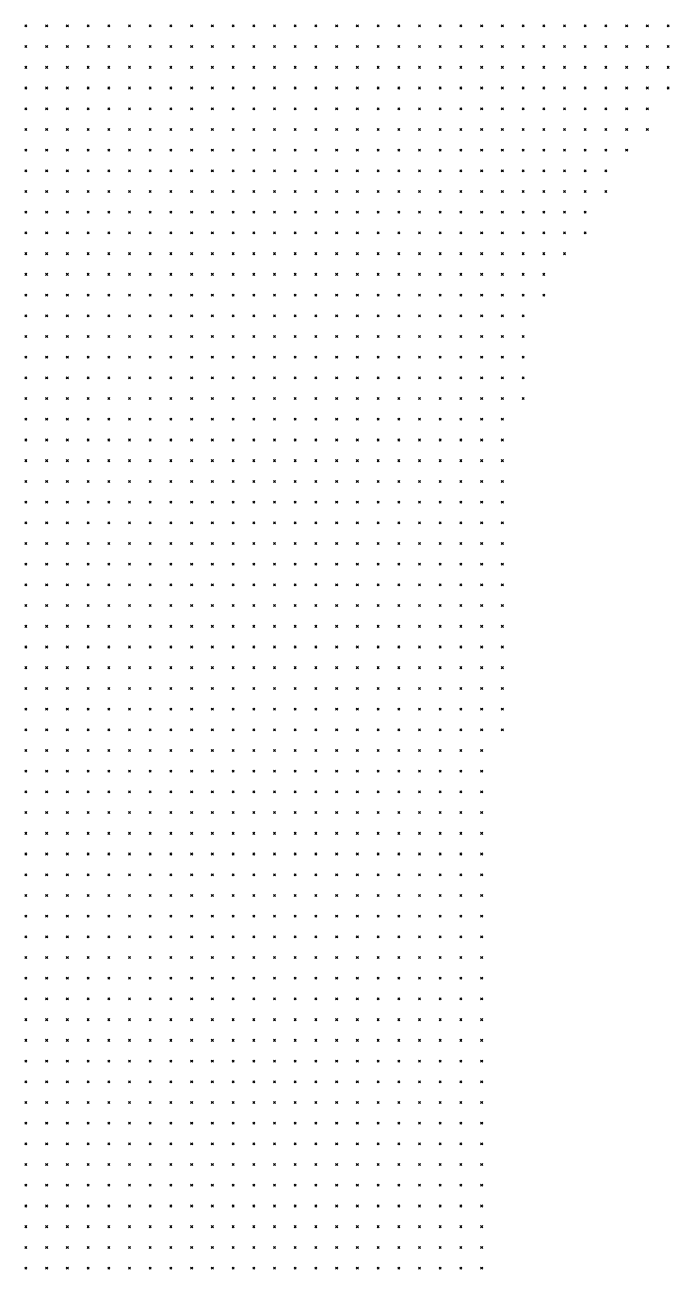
# Model space of a CAD drawing. Header units: metres. Extents: x 441556 to 446409, y 432338 to 461058.
# Drawn here: x 445061.5 to 445154.8, y 435813.7 to 435993.9 of the extents above; entities that cross this region are included whole.
import ezdxf

# ---------------------------------------------------------------- set-up
doc = ezdxf.new("R2010")
doc.units = ezdxf.units.M
doc.header["$MEASUREMENT"] = 0
doc.header["$PDMODE"] = 35
doc.header["$PDSIZE"] = 0.15
doc.layers.add('DTM-NOK-RevN_LIDAR_co_lidar', color=91, linetype='Continuous', lineweight=0)

msp = doc.modelspace()

# ---------------------------------------------------------------- linework, layer by layer
at = {"layer": 'DTM-NOK-RevN_LIDAR_co_lidar'}
for p in [(445061.67, 435993.768, 367.249), (445064.67, 435993.768, 367.862), (445067.669, 435993.768, 368.323), (445070.668, 435993.768, 368.922), (445073.668, 435993.768, 369.462), (445076.667, 435993.768, 369.912), (445079.667, 435993.768, 370.747), (445082.666, 435993.768, 371.511), (445085.665, 435993.768, 371.9), (445088.665, 435993.768, 372.185), (445091.664, 435993.768, 372.96), (445094.663, 435993.768, 374.28), (445097.663, 435993.768, 375.042), (445100.662, 435993.768, 375.502), (445103.662, 435993.768, 376.136), (445106.661, 435993.768, 377.295), (445109.66, 435993.768, 378.459), (445112.66, 435993.768, 379.33), (445115.659, 435993.768, 380.516), (445118.658, 435993.768, 381.031), (445121.658, 435993.768, 381.199), (445124.657, 435993.768, 380.377), (445127.657, 435993.768, 379.641), (445130.656, 435993.768, 378.918), (445133.655, 435993.768, 378.262), (445136.655, 435993.768, 377.45), (445139.654, 435993.768, 376.468), (445142.653, 435993.768, 375.954), (445145.653, 435993.768, 375.201), (445148.652, 435993.768, 376.222), (445151.652, 435993.768, 377.273), (445154.651, 435993.768, 377.548), (445061.67, 435990.769, 368.125), (445064.67, 435990.769, 368.807), (445067.669, 435990.769, 369.287), (445070.668, 435990.769, 369.877), (445073.668, 435990.769, 370.402), (445076.667, 435990.769, 371.064), (445079.667, 435990.769, 371.884), (445082.666, 435990.769, 372.544), (445085.665, 435990.769, 373.227), (445088.665, 435990.769, 373.691), (445091.664, 435990.769, 374.143), (445094.663, 435990.769, 375.523), (445097.663, 435990.769, 376.248), (445100.662, 435990.769, 376.585), (445103.662, 435990.769, 377.217), (445106.661, 435990.769, 378.666), (445109.66, 435990.769, 379.846), (445112.66, 435990.769, 380.798), (445115.659, 435990.769, 382.015), (445118.658, 435990.769, 382.977), (445121.658, 435990.769, 383.452), (445124.657, 435990.769, 383.229), (445127.657, 435990.769, 382.254), (445130.656, 435990.769, 380.934), (445133.655, 435990.769, 380.709), (445136.655, 435990.769, 380.388), (445139.654, 435990.769, 379.418), (445142.653, 435990.769, 378.805), (445145.653, 435990.769, 378.378), (445148.652, 435990.769, 378.584), (445151.652, 435990.769, 379.283), (445154.651, 435990.769, 379.33), (445061.67, 435987.77, 368.795), (445064.67, 435987.77, 369.702), (445067.669, 435987.77, 370.228), (445070.668, 435987.77, 370.751), (445073.668, 435987.77, 371.406), (445076.667, 435987.77, 372.216), (445079.667, 435987.77, 372.899), (445082.666, 435987.77, 373.538), (445085.665, 435987.77, 374.239), (445088.665, 435987.77, 374.881), (445091.664, 435987.77, 375.597), (445094.663, 435987.77, 376.545), (445097.663, 435987.77, 377.07), (445100.662, 435987.77, 377.651), (445103.662, 435987.77, 378.472), (445106.661, 435987.77, 379.486), (445109.66, 435987.77, 380.653), (445112.66, 435987.77, 381.932), (445115.659, 435987.77, 382.967), (445118.658, 435987.77, 384.067), (445121.658, 435987.77, 385.1), (445124.657, 435987.77, 385.76), (445127.657, 435987.77, 385.459), (445130.656, 435987.77, 384.687), (445133.655, 435987.77, 383.508), (445136.655, 435987.77, 382.624), (445139.654, 435987.77, 382.438), (445142.653, 435987.77, 382.878), (445145.653, 435987.77, 383.737), (445148.652, 435987.77, 383.816), (445151.652, 435987.77, 383.113), (445154.651, 435987.77, 382.74), (445061.67, 435984.77, 369.363), (445064.67, 435984.77, 370.288), (445067.669, 435984.77, 371.117), (445070.668, 435984.77, 371.686), (445073.668, 435984.77, 372.324), (445076.667, 435984.77, 373.139), (445079.667, 435984.77, 373.783), (445082.666, 435984.77, 374.409), (445085.665, 435984.77, 375.245), (445088.665, 435984.77, 375.953), (445091.664, 435984.77, 376.721), (445094.663, 435984.77, 377.341), (445097.663, 435984.77, 377.992), (445100.662, 435984.77, 378.656), (445103.662, 435984.77, 379.346), (445106.661, 435984.77, 380.175), (445109.66, 435984.77, 381.098), (445112.66, 435984.77, 382.469), (445115.659, 435984.77, 383.536), (445118.658, 435984.77, 384.624), (445121.658, 435984.77, 385.959), (445124.657, 435984.77, 386.958), (445127.657, 435984.77, 387.553), (445130.656, 435984.77, 387.308), (445133.655, 435984.77, 385.412), (445136.655, 435984.77, 384.52), (445139.654, 435984.77, 384.912), (445142.653, 435984.77, 385.97), (445145.653, 435984.77, 387.143), (445148.652, 435984.77, 387.5), (445151.652, 435984.77, 386.913), (445154.651, 435984.77, 386.178), (445061.67, 435981.771, 369.932), (445064.67, 435981.771, 370.862), (445067.669, 435981.771, 371.894), (445070.668, 435981.771, 372.532), (445073.668, 435981.771, 373.166), (445076.667, 435981.771, 373.946), (445079.667, 435981.771, 374.622), (445082.666, 435981.771, 375.217), (445085.665, 435981.771, 376.134), (445088.665, 435981.771, 376.889), (445091.664, 435981.771, 377.548), (445094.663, 435981.771, 378.179), (445097.663, 435981.771, 378.946), (445100.662, 435981.771, 379.725), (445103.662, 435981.771, 380.114), (445106.661, 435981.771, 380.952), (445109.66, 435981.771, 381.861), (445112.66, 435981.771, 382.94), (445115.659, 435981.771, 384.245), (445118.658, 435981.771, 385.412), (445121.658, 435981.771, 386.561), (445124.657, 435981.771, 387.695), (445127.657, 435981.771, 388.511), (445130.656, 435981.771, 388.543), (445133.655, 435981.771, 387.311), (445136.655, 435981.771, 386.82), (445139.654, 435981.771, 387.034), (445142.653, 435981.771, 387.723), (445145.653, 435981.771, 388.541), (445148.652, 435981.771, 388.711), (445151.652, 435981.771, 388.327), (445061.67, 435978.771, 370.839), (445064.67, 435978.771, 371.752), (445067.669, 435978.771, 372.66), (445070.668, 435978.771, 373.34), (445073.668, 435978.771, 374.103), (445076.667, 435978.771, 374.807), (445079.667, 435978.771, 375.477), (445082.666, 435978.771, 376.193), (445085.665, 435978.771, 377.087), (445088.665, 435978.771, 377.757), (445091.664, 435978.771, 378.485), (445094.663, 435978.771, 379.127), (445097.663, 435978.771, 379.813), (445100.662, 435978.771, 380.681), (445103.662, 435978.771, 381.094), (445106.661, 435978.771, 381.684), (445109.66, 435978.771, 382.603), (445112.66, 435978.771, 383.683), (445115.659, 435978.771, 385.379), (445118.658, 435978.771, 386.376), (445121.658, 435978.771, 387.087), (445124.657, 435978.771, 388.353), (445127.657, 435978.771, 389.211), (445130.656, 435978.771, 389.834), (445133.655, 435978.771, 389.611), (445136.655, 435978.771, 389.066), (445139.654, 435978.771, 389.139), (445142.653, 435978.771, 389.57), (445145.653, 435978.771, 390.692), (445148.652, 435978.771, 390.801), (445151.652, 435978.771, 389.711), (445061.67, 435975.772, 371.81), (445064.67, 435975.772, 372.592), (445067.669, 435975.772, 373.46), (445070.668, 435975.772, 374.195), (445073.668, 435975.772, 374.977), (445076.667, 435975.772, 375.75), (445079.667, 435975.772, 376.489), (445082.666, 435975.772, 377.26), (445085.665, 435975.772, 378.141), (445088.665, 435975.772, 378.765), (445091.664, 435975.772, 379.394), (445094.663, 435975.772, 379.976), (445097.663, 435975.772, 380.752), (445100.662, 435975.772, 381.543), (445103.662, 435975.772, 382.194), (445106.661, 435975.772, 382.775), (445109.66, 435975.772, 383.579), (445112.66, 435975.772, 384.691), (445115.659, 435975.772, 385.916), (445118.658, 435975.772, 386.887), (445121.658, 435975.772, 387.623), (445124.657, 435975.772, 388.875), (445127.657, 435975.772, 389.799), (445130.656, 435975.772, 390.795), (445133.655, 435975.772, 391.382), (445136.655, 435975.772, 391.361), (445139.654, 435975.772, 391.467), (445142.653, 435975.772, 391.897), (445145.653, 435975.772, 392.717), (445148.652, 435975.772, 392.76), (445061.67, 435972.773, 371.954), (445064.67, 435972.773, 373.164), (445067.669, 435972.773, 374.253), (445070.668, 435972.773, 375.092), (445073.668, 435972.773, 375.806), (445076.667, 435972.773, 376.677), (445079.667, 435972.773, 377.422), (445082.666, 435972.773, 378.222), (445085.665, 435972.773, 379.176), (445088.665, 435972.773, 379.819), (445091.664, 435972.773, 380.291), (445094.663, 435972.773, 381.017), (445097.663, 435972.773, 381.821), (445100.662, 435972.773, 382.357), (445103.662, 435972.773, 383.214), (445106.661, 435972.773, 383.998), (445109.66, 435972.773, 384.542), (445112.66, 435972.773, 385.587), (445115.659, 435972.773, 386.253), (445118.658, 435972.773, 387.21), (445121.658, 435972.773, 388.17), (445124.657, 435972.773, 389.424), (445127.657, 435972.773, 390.175), (445130.656, 435972.773, 391.353), (445133.655, 435972.773, 392.235), (445136.655, 435972.773, 392.825), (445139.654, 435972.773, 393.254), (445142.653, 435972.773, 393.635), (445145.653, 435972.773, 393.865), (445061.67, 435969.773, 372.055), (445064.67, 435969.773, 373.55), (445067.669, 435969.773, 374.946), (445070.668, 435969.773, 376.049), (445073.668, 435969.773, 376.828), (445076.667, 435969.773, 377.725), (445079.667, 435969.773, 378.311), (445082.666, 435969.773, 379.186), (445085.665, 435969.773, 380.093), (445088.665, 435969.773, 380.738), (445091.664, 435969.773, 381.302), (445094.663, 435969.773, 382.427), (445097.663, 435969.773, 383.247), (445100.662, 435969.773, 384.006), (445103.662, 435969.773, 384.749), (445106.661, 435969.773, 384.926), (445109.66, 435969.773, 385.633), (445112.66, 435969.773, 386.632), (445115.659, 435969.773, 387.166), (445118.658, 435969.773, 387.994), (445121.658, 435969.773, 388.636), (445124.657, 435969.773, 389.626), (445127.657, 435969.773, 390.432), (445130.656, 435969.773, 391.877), (445133.655, 435969.773, 392.9), (445136.655, 435969.773, 393.656), (445139.654, 435969.773, 394.226), (445142.653, 435969.773, 394.52), (445145.653, 435969.773, 394.687), (445061.67, 435966.774, 373.012), (445064.67, 435966.774, 374.219), (445067.669, 435966.774, 375.649), (445070.668, 435966.774, 376.949), (445073.668, 435966.774, 377.923), (445076.667, 435966.774, 378.76), (445079.667, 435966.774, 379.362), (445082.666, 435966.774, 380.124), (445085.665, 435966.774, 380.935), (445088.665, 435966.774, 381.731), (445091.664, 435966.774, 382.348), (445094.663, 435966.774, 383.512), (445097.663, 435966.774, 384.526), (445100.662, 435966.774, 385.499), (445103.662, 435966.774, 385.895), (445106.661, 435966.774, 385.84), (445109.66, 435966.774, 387.309), (445112.66, 435966.774, 388.02), (445115.659, 435966.774, 388.125), (445118.658, 435966.774, 389.228), (445121.658, 435966.774, 389.818), (445124.657, 435966.774, 390.321), (445127.657, 435966.774, 391.108), (445130.656, 435966.774, 392.456), (445133.655, 435966.774, 393.448), (445136.655, 435966.774, 394.267), (445139.654, 435966.774, 394.985), (445142.653, 435966.774, 395.339), (445061.67, 435963.774, 374.511), (445064.67, 435963.774, 375.451), (445067.669, 435963.774, 376.779), (445070.668, 435963.774, 377.997), (445073.668, 435963.774, 378.793), (445076.667, 435963.774, 379.469), (445079.667, 435963.774, 380.25), (445082.666, 435963.774, 380.962), (445085.665, 435963.774, 381.756), (445088.665, 435963.774, 382.97), (445091.664, 435963.774, 383.951), (445094.663, 435963.774, 384.88), (445097.663, 435963.774, 385.664), (445100.662, 435963.774, 386.315), (445103.662, 435963.774, 386.546), (445106.661, 435963.774, 387.6), (445109.66, 435963.774, 389.152), (445112.66, 435963.774, 389.297), (445115.659, 435963.774, 389.037), (445118.658, 435963.774, 390.111), (445121.658, 435963.774, 390.89), (445124.657, 435963.774, 391.334), (445127.657, 435963.774, 392.251), (445130.656, 435963.774, 393.231), (445133.655, 435963.774, 394.217), (445136.655, 435963.774, 394.924), (445139.654, 435963.774, 395.709), (445142.653, 435963.774, 396.223), (445061.67, 435960.775, 375.812), (445064.67, 435960.775, 376.906), (445067.669, 435960.775, 377.89), (445070.668, 435960.775, 378.852), (445073.668, 435960.775, 379.66), (445076.667, 435960.775, 380.385), (445079.667, 435960.775, 381.183), (445082.666, 435960.775, 381.898), (445085.665, 435960.775, 382.68), (445088.665, 435960.775, 383.762), (445091.664, 435960.775, 385.294), (445094.663, 435960.775, 386.196), (445097.663, 435960.775, 386.768), (445100.662, 435960.775, 387.043), (445103.662, 435960.775, 387.522), (445106.661, 435960.775, 388.581), (445109.66, 435960.775, 389.696), (445112.66, 435960.775, 389.968), (445115.659, 435960.775, 389.987), (445118.658, 435960.775, 390.763), (445121.658, 435960.775, 391.454), (445124.657, 435960.775, 391.999), (445127.657, 435960.775, 392.989), (445130.656, 435960.775, 394.164), (445133.655, 435960.775, 395.179), (445136.655, 435960.775, 395.675), (445139.654, 435960.775, 396.258), (445061.67, 435957.776, 377.01), (445064.67, 435957.776, 377.969), (445067.669, 435957.776, 378.765), (445070.668, 435957.776, 379.732), (445073.668, 435957.776, 380.606), (445076.667, 435957.776, 381.431), (445079.667, 435957.776, 382.169), (445082.666, 435957.776, 382.894), (445085.665, 435957.776, 383.713), (445088.665, 435957.776, 384.565), (445091.664, 435957.776, 385.984), (445094.663, 435957.776, 386.753), (445097.663, 435957.776, 387.376), (445100.662, 435957.776, 387.943), (445103.662, 435957.776, 388.643), (445106.661, 435957.776, 388.97), (445109.66, 435957.776, 389.559), (445112.66, 435957.776, 390.101), (445115.659, 435957.776, 390.778), (445118.658, 435957.776, 391.318), (445121.658, 435957.776, 392.082), (445124.657, 435957.776, 392.718), (445127.657, 435957.776, 393.549), (445130.656, 435957.776, 394.644), (445133.655, 435957.776, 395.708), (445136.655, 435957.776, 396.298), (445061.67, 435954.776, 378.237), (445064.67, 435954.776, 378.837), (445067.669, 435954.776, 379.706), (445070.668, 435954.776, 380.781), (445073.668, 435954.776, 381.602), (445076.667, 435954.776, 382.359), (445079.667, 435954.776, 383.159), (445082.666, 435954.776, 383.811), (445085.665, 435954.776, 384.719), (445088.665, 435954.776, 385.59), (445091.664, 435954.776, 386.518), (445094.663, 435954.776, 387.311), (445097.663, 435954.776, 388.024), (445100.662, 435954.776, 388.703), (445103.662, 435954.776, 389.367), (445106.661, 435954.776, 389.941), (445109.66, 435954.776, 390.361), (445112.66, 435954.776, 390.711), (445115.659, 435954.776, 391.558), (445118.658, 435954.776, 392.301), (445121.658, 435954.776, 392.921), (445124.657, 435954.776, 393.36), (445127.657, 435954.776, 394.158), (445130.656, 435954.776, 394.911), (445133.655, 435954.776, 396.067), (445136.655, 435954.776, 396.886), (445061.67, 435951.777, 379.309), (445064.67, 435951.777, 379.799), (445067.669, 435951.777, 380.714), (445070.668, 435951.777, 381.751), (445073.668, 435951.777, 382.624), (445076.667, 435951.777, 383.315), (445079.667, 435951.777, 384.024), (445082.666, 435951.777, 384.93), (445085.665, 435951.777, 385.756), (445088.665, 435951.777, 386.507), (445091.664, 435951.777, 387.267), (445094.663, 435951.777, 388.067), (445097.663, 435951.777, 388.83), (445100.662, 435951.777, 389.42), (445103.662, 435951.777, 389.991), (445106.661, 435951.777, 390.776), (445109.66, 435951.777, 391.262), (445112.66, 435951.777, 391.59), (445115.659, 435951.777, 392.453), (445118.658, 435951.777, 393.232), (445121.658, 435951.777, 393.522), (445124.657, 435951.777, 393.986), (445127.657, 435951.777, 394.658), (445130.656, 435951.777, 395.603), (445133.655, 435951.777, 396.72), (445061.67, 435948.778, 380.193), (445064.67, 435948.778, 380.764), (445067.669, 435948.778, 381.647), (445070.668, 435948.778, 382.582), (445073.668, 435948.778, 383.423), (445076.667, 435948.778, 384.206), (445079.667, 435948.778, 384.869), (445082.666, 435948.778, 385.836), (445085.665, 435948.778, 386.563), (445088.665, 435948.778, 387.464), (445091.664, 435948.778, 388.238), (445094.663, 435948.778, 388.913), (445097.663, 435948.778, 389.582), (445100.662, 435948.778, 390.223), (445103.662, 435948.778, 390.787), (445106.661, 435948.778, 391.413), (445109.66, 435948.778, 391.961), (445112.66, 435948.778, 392.598), (445115.659, 435948.778, 393.276), (445118.658, 435948.778, 393.659), (445121.658, 435948.778, 394.198), (445124.657, 435948.778, 394.808), (445127.657, 435948.778, 395.406), (445130.656, 435948.778, 396.319), (445133.655, 435948.778, 397.147), (445061.67, 435945.778, 380.85), (445064.67, 435945.778, 381.66), (445067.669, 435945.778, 382.597), (445070.668, 435945.778, 383.447), (445073.668, 435945.778, 384.235), (445076.667, 435945.778, 385.03), (445079.667, 435945.778, 385.786), (445082.666, 435945.778, 386.578), (445085.665, 435945.778, 387.412), (445088.665, 435945.778, 388.368), (445091.664, 435945.778, 389.132), (445094.663, 435945.778, 389.826), (445097.663, 435945.778, 390.435), (445100.662, 435945.778, 391.033), (445103.662, 435945.778, 391.58), (445106.661, 435945.778, 392.172), (445109.66, 435945.778, 392.749), (445112.66, 435945.778, 393.353), (445115.659, 435945.778, 393.86), (445118.658, 435945.778, 394.002), (445121.658, 435945.778, 394.859), (445124.657, 435945.778, 395.652), (445127.657, 435945.778, 396.272), (445130.656, 435945.778, 396.965), (445133.655, 435945.778, 397.698), (445061.67, 435942.779, 380.854), (445064.67, 435942.779, 382.24), (445067.669, 435942.779, 383.287), (445070.668, 435942.779, 384.157), (445073.668, 435942.779, 385.09), (445076.667, 435942.779, 385.938), (445079.667, 435942.779, 386.753), (445082.666, 435942.779, 387.515), (445085.665, 435942.779, 388.335), (445088.665, 435942.779, 389.16), (445091.664, 435942.779, 389.902), (445094.663, 435942.779, 390.806), (445097.663, 435942.779, 391.421), (445100.662, 435942.779, 391.839), (445103.662, 435942.779, 392.279), (445106.661, 435942.779, 392.927), (445109.66, 435942.779, 393.574), (445112.66, 435942.779, 394.017), (445115.659, 435942.779, 394.655), (445118.658, 435942.779, 395.017), (445121.658, 435942.779, 395.717), (445124.657, 435942.779, 396.473), (445127.657, 435942.779, 397.1), (445130.656, 435942.779, 397.75), (445133.655, 435942.779, 398.52), (445061.67, 435939.779, 381.283), (445064.67, 435939.779, 382.677), (445067.669, 435939.779, 383.849), (445070.668, 435939.779, 384.841), (445073.668, 435939.779, 385.943), (445076.667, 435939.779, 386.837), (445079.667, 435939.779, 387.608), (445082.666, 435939.779, 388.422), (445085.665, 435939.779, 389.397), (445088.665, 435939.779, 390.211), (445091.664, 435939.779, 390.876), (445094.663, 435939.779, 391.704), (445097.663, 435939.779, 392.274), (445100.662, 435939.779, 392.52), (445103.662, 435939.779, 393.125), (445106.661, 435939.779, 393.898), (445109.66, 435939.779, 394.481), (445112.66, 435939.779, 394.964), (445115.659, 435939.779, 395.596), (445118.658, 435939.779, 396.063), (445121.658, 435939.779, 396.655), (445124.657, 435939.779, 397.222), (445127.657, 435939.779, 397.903), (445130.656, 435939.779, 398.556), (445133.655, 435939.779, 399.291), (445061.67, 435936.78, 382.707), (445064.67, 435936.78, 383.087), (445067.669, 435936.78, 384.138), (445070.668, 435936.78, 385.752), (445073.668, 435936.78, 386.866), (445076.667, 435936.78, 387.646), (445079.667, 435936.78, 388.408), (445082.666, 435936.78, 389.279), (445085.665, 435936.78, 390.507), (445088.665, 435936.78, 391.469), (445091.664, 435936.78, 391.866), (445094.663, 435936.78, 392.4), (445097.663, 435936.78, 392.876), (445100.662, 435936.78, 393.349), (445103.662, 435936.78, 394.037), (445106.661, 435936.78, 394.74), (445109.66, 435936.78, 395.369), (445112.66, 435936.78, 395.834), (445115.659, 435936.78, 396.349), (445118.658, 435936.78, 396.834), (445121.658, 435936.78, 397.492), (445124.657, 435936.78, 398.037), (445127.657, 435936.78, 398.764), (445130.656, 435936.78, 399.386), (445061.67, 435933.781, 384.164), (445064.67, 435933.781, 384.159), (445067.669, 435933.781, 384.736), (445070.668, 435933.781, 386.211), (445073.668, 435933.781, 387.463), (445076.667, 435933.781, 388.333), (445079.667, 435933.781, 389.119), (445082.666, 435933.781, 390.033), (445085.665, 435933.781, 391.403), (445088.665, 435933.781, 392.426), (445091.664, 435933.781, 392.727), (445094.663, 435933.781, 393.183), (445097.663, 435933.781, 393.695), (445100.662, 435933.781, 394.154), (445103.662, 435933.781, 394.879), (445106.661, 435933.781, 395.504), (445109.66, 435933.781, 395.985), (445112.66, 435933.781, 396.537), (445115.659, 435933.781, 397.083), (445118.658, 435933.781, 397.774), (445121.658, 435933.781, 398.509), (445124.657, 435933.781, 399.079), (445127.657, 435933.781, 399.718), (445130.656, 435933.781, 400.299), (445061.67, 435930.781, 385.354), (445064.67, 435930.781, 385.627), (445067.669, 435930.781, 385.817), (445070.668, 435930.781, 386.802), (445073.668, 435930.781, 387.963), (445076.667, 435930.781, 388.871), (445079.667, 435930.781, 389.706), (445082.666, 435930.781, 390.599), (445085.665, 435930.781, 391.883), (445088.665, 435930.781, 392.801), (445091.664, 435930.781, 393.317), (445094.663, 435930.781, 393.935), (445097.663, 435930.781, 394.506), (445100.662, 435930.781, 394.934), (445103.662, 435930.781, 395.634), (445106.661, 435930.781, 396.178), (445109.66, 435930.781, 396.745), (445112.66, 435930.781, 397.486), (445115.659, 435930.781, 398.071), (445118.658, 435930.781, 398.853), (445121.658, 435930.781, 399.555), (445124.657, 435930.781, 400.008), (445127.657, 435930.781, 400.594), (445130.656, 435930.781, 401.137), (445061.67, 435927.782, 386.801), (445064.67, 435927.782, 386.939), (445067.669, 435927.782, 386.944), (445070.668, 435927.782, 387.511), (445073.668, 435927.782, 388.205), (445076.667, 435927.782, 389.045), (445079.667, 435927.782, 389.825), (445082.666, 435927.782, 391.18), (445085.665, 435927.782, 392.331), (445088.665, 435927.782, 393.083), (445091.664, 435927.782, 393.748), (445094.663, 435927.782, 394.471), (445097.663, 435927.782, 395.1), (445100.662, 435927.782, 395.727), (445103.662, 435927.782, 396.246), (445106.661, 435927.782, 396.882), (445109.66, 435927.782, 397.736), (445112.66, 435927.782, 398.485), (445115.659, 435927.782, 398.971), (445118.658, 435927.782, 399.565), (445121.658, 435927.782, 400.339), (445124.657, 435927.782, 400.849), (445127.657, 435927.782, 401.343), (445130.656, 435927.782, 401.828), (445061.67, 435924.783, 388.038), (445064.67, 435924.783, 388.209), (445067.669, 435924.783, 388.28), (445070.668, 435924.783, 388.782), (445073.668, 435924.783, 389.333), (445076.667, 435924.783, 389.674), (445079.667, 435924.783, 390.182), (445082.666, 435924.783, 391.564), (445085.665, 435924.783, 392.706), (445088.665, 435924.783, 393.477), (445091.664, 435924.783, 394.143), (445094.663, 435924.783, 394.797), (445097.663, 435924.783, 395.761), (445100.662, 435924.783, 396.566), (445103.662, 435924.783, 396.843), (445106.661, 435924.783, 397.639), (445109.66, 435924.783, 398.409), (445112.66, 435924.783, 399.094), (445115.659, 435924.783, 399.819), (445118.658, 435924.783, 400.374), (445121.658, 435924.783, 401.019), (445124.657, 435924.783, 401.62), (445127.657, 435924.783, 402.104), (445130.656, 435924.783, 402.578), (445061.67, 435921.783, 388.543), (445064.67, 435921.783, 388.978), (445067.669, 435921.783, 389.233), (445070.668, 435921.783, 389.935), (445073.668, 435921.783, 390.63), (445076.667, 435921.783, 390.827), (445079.667, 435921.783, 390.972), (445082.666, 435921.783, 391.737), (445085.665, 435921.783, 392.902), (445088.665, 435921.783, 393.887), (445091.664, 435921.783, 394.597), (445094.663, 435921.783, 395.216), (445097.663, 435921.783, 396.466), (445100.662, 435921.783, 397.136), (445103.662, 435921.783, 397.474), (445106.661, 435921.783, 398.363), (445109.66, 435921.783, 399.04), (445112.66, 435921.783, 399.635), (445115.659, 435921.783, 400.376), (445118.658, 435921.783, 401.114), (445121.658, 435921.783, 401.888), (445124.657, 435921.783, 402.377), (445127.657, 435921.783, 402.808), (445130.656, 435921.783, 403.291), (445061.67, 435918.784, 389.42), (445064.67, 435918.784, 389.846), (445067.669, 435918.784, 390.115), (445070.668, 435918.784, 390.744), (445073.668, 435918.784, 391.577), (445076.667, 435918.784, 392.143), (445079.667, 435918.784, 392.269), (445082.666, 435918.784, 392.461), (445085.665, 435918.784, 393.236), (445088.665, 435918.784, 394.117), (445091.664, 435918.784, 394.937), (445094.663, 435918.784, 395.559), (445097.663, 435918.784, 396.568), (445100.662, 435918.784, 397.239), (445103.662, 435918.784, 398.048), (445106.661, 435918.784, 399.022), (445109.66, 435918.784, 399.777), (445112.66, 435918.784, 400.229), (445115.659, 435918.784, 400.853), (445118.658, 435918.784, 401.721), (445121.658, 435918.784, 402.581), (445124.657, 435918.784, 403.041), (445127.657, 435918.784, 403.461), (445130.656, 435918.784, 403.967), (445061.67, 435915.784, 390.454), (445064.67, 435915.784, 390.76), (445067.669, 435915.784, 391.208), (445070.668, 435915.784, 391.605), (445073.668, 435915.784, 392.649), (445076.667, 435915.784, 393.267), (445079.667, 435915.784, 393.441), (445082.666, 435915.784, 393.566), (445085.665, 435915.784, 393.954), (445088.665, 435915.784, 394.306), (445091.664, 435915.784, 395.109), (445094.663, 435915.784, 395.809), (445097.663, 435915.784, 396.645), (445100.662, 435915.784, 397.441), (445103.662, 435915.784, 398.561), (445106.661, 435915.784, 399.479), (445109.66, 435915.784, 400.274), (445112.66, 435915.784, 400.812), (445115.659, 435915.784, 401.455), (445118.658, 435915.784, 402.299), (445121.658, 435915.784, 402.989), (445124.657, 435915.784, 403.531), (445127.657, 435915.784, 404.039), (445130.656, 435915.784, 404.539), (445061.67, 435912.785, 391.324), (445064.67, 435912.785, 391.58), (445067.669, 435912.785, 392.19), (445070.668, 435912.785, 392.413), (445073.668, 435912.785, 393.211), (445076.667, 435912.785, 393.849), (445079.667, 435912.785, 394.128), (445082.666, 435912.785, 394.416), (445085.665, 435912.785, 394.763), (445088.665, 435912.785, 395.003), (445091.664, 435912.785, 395.588), (445094.663, 435912.785, 396.264), (445097.663, 435912.785, 397.131), (445100.662, 435912.785, 397.903), (445103.662, 435912.785, 398.978), (445106.661, 435912.785, 399.938), (445109.66, 435912.785, 400.827), (445112.66, 435912.785, 401.503), (445115.659, 435912.785, 402.044), (445118.658, 435912.785, 402.752), (445121.658, 435912.785, 403.332), (445124.657, 435912.785, 403.944), (445127.657, 435912.785, 404.462), (445130.656, 435912.785, 404.883), (445061.67, 435909.786, 392.205), (445064.67, 435909.786, 392.499), (445067.669, 435909.786, 392.901), (445070.668, 435909.786, 393.19), (445073.668, 435909.786, 393.745), (445076.667, 435909.786, 394.357), (445079.667, 435909.786, 394.724), (445082.666, 435909.786, 395.099), (445085.665, 435909.786, 395.505), (445088.665, 435909.786, 395.904), (445091.664, 435909.786, 396.14), (445094.663, 435909.786, 397.002), (445097.663, 435909.786, 397.813), (445100.662, 435909.786, 398.52), (445103.662, 435909.786, 399.518), (445106.661, 435909.786, 400.414), (445109.66, 435909.786, 401.428), (445112.66, 435909.786, 402.05), (445115.659, 435909.786, 402.783), (445118.658, 435909.786, 403.507), (445121.658, 435909.786, 403.863), (445124.657, 435909.786, 404.269), (445127.657, 435909.786, 404.717), (445130.656, 435909.786, 405.118), (445061.67, 435906.786, 392.876), (445064.67, 435906.786, 393.202), (445067.669, 435906.786, 393.489), (445070.668, 435906.786, 393.706), (445073.668, 435906.786, 394.302), (445076.667, 435906.786, 394.858), (445079.667, 435906.786, 395.238), (445082.666, 435906.786, 395.69), (445085.665, 435906.786, 396.21), (445088.665, 435906.786, 396.667), (445091.664, 435906.786, 396.903), (445094.663, 435906.786, 397.739), (445097.663, 435906.786, 398.384), (445100.662, 435906.786, 399.154), (445103.662, 435906.786, 399.881), (445106.661, 435906.786, 400.558), (445109.66, 435906.786, 401.67), (445112.66, 435906.786, 402.352), (445115.659, 435906.786, 403.093), (445118.658, 435906.786, 403.778), (445121.658, 435906.786, 404.162), (445124.657, 435906.786, 404.505), (445127.657, 435906.786, 404.906), (445130.656, 435906.786, 405.308), (445061.67, 435903.787, 393.45), (445064.67, 435903.787, 393.773), (445067.669, 435903.787, 394.177), (445070.668, 435903.787, 394.431), (445073.668, 435903.787, 394.88), (445076.667, 435903.787, 395.446), (445079.667, 435903.787, 395.931), (445082.666, 435903.787, 396.42), (445085.665, 435903.787, 396.909), (445088.665, 435903.787, 397.335), (445091.664, 435903.787, 397.811), (445094.663, 435903.787, 398.39), (445097.663, 435903.787, 399.122), (445100.662, 435903.787, 399.763), (445103.662, 435903.787, 400.347), (445106.661, 435903.787, 401.095), (445109.66, 435903.787, 401.983), (445112.66, 435903.787, 402.604), (445115.659, 435903.787, 403.186), (445118.658, 435903.787, 403.784), (445121.658, 435903.787, 404.27), (445124.657, 435903.787, 404.689), (445127.657, 435903.787, 405.198), (445130.656, 435903.787, 405.695), (445061.67, 435900.788, 393.982), (445064.67, 435900.788, 394.398), (445067.669, 435900.788, 394.809), (445070.668, 435900.788, 395.19), (445073.668, 435900.788, 395.509), (445076.667, 435900.788, 396.076), (445079.667, 435900.788, 396.645), (445082.666, 435900.788, 397.101), (445085.665, 435900.788, 397.576), (445088.665, 435900.788, 398.002), (445091.664, 435900.788, 398.65), (445094.663, 435900.788, 399.207), (445097.663, 435900.788, 399.939), (445100.662, 435900.788, 400.473), (445103.662, 435900.788, 401.004), (445106.661, 435900.788, 401.724), (445109.66, 435900.788, 402.362), (445112.66, 435900.788, 402.875), (445115.659, 435900.788, 403.463), (445118.658, 435900.788, 404.026), (445121.658, 435900.788, 404.596), (445124.657, 435900.788, 405.083), (445127.657, 435900.788, 405.583), (445130.656, 435900.788, 406.022), (445061.67, 435897.788, 394.492), (445064.67, 435897.788, 394.888), (445067.669, 435897.788, 395.22), (445070.668, 435897.788, 395.649), (445073.668, 435897.788, 396.096), (445076.667, 435897.788, 396.73), (445079.667, 435897.788, 397.275), (445082.666, 435897.788, 397.723), (445085.665, 435897.788, 398.255), (445088.665, 435897.788, 398.75), (445091.664, 435897.788, 399.396), (445094.663, 435897.788, 399.968), (445097.663, 435897.788, 400.531), (445100.662, 435897.788, 401.076), (445103.662, 435897.788, 401.579), (445106.661, 435897.788, 402.139), (445109.66, 435897.788, 402.733), (445112.66, 435897.788, 403.214), (445115.659, 435897.788, 403.933), (445118.658, 435897.788, 404.439), (445121.658, 435897.788, 404.943), (445124.657, 435897.788, 405.419), (445127.657, 435897.788, 405.772), (445130.656, 435897.788, 406.086), (445061.67, 435894.789, 394.997), (445064.67, 435894.789, 395.335), (445067.669, 435894.789, 395.649), (445070.668, 435894.789, 396.203), (445073.668, 435894.789, 396.733), (445076.667, 435894.789, 397.26), (445079.667, 435894.789, 397.76), (445082.666, 435894.789, 398.202), (445085.665, 435894.789, 398.752), (445088.665, 435894.789, 399.33), (445091.664, 435894.789, 399.892), (445094.663, 435894.789, 400.483), (445097.663, 435894.789, 401.043), (445100.662, 435894.789, 401.521), (445103.662, 435894.789, 402.056), (445106.661, 435894.789, 402.682), (445109.66, 435894.789, 403.293), (445112.66, 435894.789, 403.692), (445115.659, 435894.789, 404.275), (445118.658, 435894.789, 404.766), (445121.658, 435894.789, 405.122), (445124.657, 435894.789, 405.492), (445127.657, 435894.789, 405.793), (445130.656, 435894.789, 406.14), (445061.67, 435891.789, 395.341), (445064.67, 435891.789, 395.816), (445067.669, 435891.789, 396.183), (445070.668, 435891.789, 396.708), (445073.668, 435891.789, 397.161), (445076.667, 435891.789, 397.595), (445079.667, 435891.789, 398.136), (445082.666, 435891.789, 398.662), (445085.665, 435891.789, 399.21), (445088.665, 435891.789, 399.817), (445091.664, 435891.789, 400.339), (445094.663, 435891.789, 400.97), (445097.663, 435891.789, 401.49), (445100.662, 435891.789, 401.885), (445103.662, 435891.789, 402.463), (445106.661, 435891.789, 403.13), (445109.66, 435891.789, 403.7), (445112.66, 435891.789, 404.083), (445115.659, 435891.789, 404.471), (445118.658, 435891.789, 404.945), (445121.658, 435891.789, 405.275), (445124.657, 435891.789, 405.54), (445127.657, 435891.789, 405.909), (445130.656, 435891.789, 406.292), (445061.67, 435888.79, 395.652), (445064.67, 435888.79, 396.244), (445067.669, 435888.79, 396.642), (445070.668, 435888.79, 397.066), (445073.668, 435888.79, 397.485), (445076.667, 435888.79, 397.945), (445079.667, 435888.79, 398.511), (445082.666, 435888.79, 399.112), (445085.665, 435888.79, 399.655), (445088.665, 435888.79, 400.237), (445091.664, 435888.79, 400.725), (445094.663, 435888.79, 401.311), (445097.663, 435888.79, 401.745), (445100.662, 435888.79, 402.41), (445103.662, 435888.79, 403.039), (445106.661, 435888.79, 403.429), (445109.66, 435888.79, 403.855), (445112.66, 435888.79, 404.339), (445115.659, 435888.79, 404.668), (445118.658, 435888.79, 405.065), (445121.658, 435888.79, 405.424), (445124.657, 435888.79, 405.689), (445127.657, 435888.79, 406.039), (445061.67, 435885.791, 395.879), (445064.67, 435885.791, 396.483), (445067.669, 435885.791, 396.895), (445070.668, 435885.791, 397.346), (445073.668, 435885.791, 397.856), (445076.667, 435885.791, 398.398), (445079.667, 435885.791, 398.969), (445082.666, 435885.791, 399.478), (445085.665, 435885.791, 400.109), (445088.665, 435885.791, 400.664), (445091.664, 435885.791, 401.089), (445094.663, 435885.791, 401.566), (445097.663, 435885.791, 402.017), (445100.662, 435885.791, 402.767), (445103.662, 435885.791, 403.347), (445106.661, 435885.791, 403.632), (445109.66, 435885.791, 404.067), (445112.66, 435885.791, 404.537), (445115.659, 435885.791, 404.825), (445118.658, 435885.791, 405.189), (445121.658, 435885.791, 405.571), (445124.657, 435885.791, 405.882), (445127.657, 435885.791, 406.174), (445061.67, 435882.791, 396.099), (445064.67, 435882.791, 396.581), (445067.669, 435882.791, 397.219), (445070.668, 435882.791, 397.68), (445073.668, 435882.791, 398.158), (445076.667, 435882.791, 398.739), (445079.667, 435882.791, 399.277), (445082.666, 435882.791, 399.793), (445085.665, 435882.791, 400.564), (445088.665, 435882.791, 401.177), (445091.664, 435882.791, 401.491), (445094.663, 435882.791, 401.868), (445097.663, 435882.791, 402.374), (445100.662, 435882.791, 402.928), (445103.662, 435882.791, 403.399), (445106.661, 435882.791, 403.81), (445109.66, 435882.791, 404.342), (445112.66, 435882.791, 404.692), (445115.659, 435882.791, 404.907), (445118.658, 435882.791, 405.353), (445121.658, 435882.791, 405.744), (445124.657, 435882.791, 406.019), (445127.657, 435882.791, 406.289), (445061.67, 435879.792, 396.52), (445064.67, 435879.792, 397.068), (445067.669, 435879.792, 397.721), (445070.668, 435879.792, 398.024), (445073.668, 435879.792, 398.359), (445076.667, 435879.792, 398.972), (445079.667, 435879.792, 399.508), (445082.666, 435879.792, 400.014), (445085.665, 435879.792, 400.824), (445088.665, 435879.792, 401.423), (445091.664, 435879.792, 401.745), (445094.663, 435879.792, 402.136), (445097.663, 435879.792, 402.64), (445100.662, 435879.792, 403.025), (445103.662, 435879.792, 403.447), (445106.661, 435879.792, 403.968), (445109.66, 435879.792, 404.461), (445112.66, 435879.792, 404.814), (445115.659, 435879.792, 405.081), (445118.658, 435879.792, 405.567), (445121.658, 435879.792, 405.935), (445124.657, 435879.792, 406.141), (445127.657, 435879.792, 406.383), (445061.67, 435876.793, 396.749), (445064.67, 435876.793, 397.346), (445067.669, 435876.793, 397.801), (445070.668, 435876.793, 398.13), (445073.668, 435876.793, 398.538), (445076.667, 435876.793, 399.149), (445079.667, 435876.793, 399.719), (445082.666, 435876.793, 400.254), (445085.665, 435876.793, 400.947), (445088.665, 435876.793, 401.475), (445091.664, 435876.793, 401.885), (445094.663, 435876.793, 402.314), (445097.663, 435876.793, 402.731), (445100.662, 435876.793, 403.166), (445103.662, 435876.793, 403.573), (445106.661, 435876.793, 404.09), (445109.66, 435876.793, 404.474), (445112.66, 435876.793, 404.853), (445115.659, 435876.793, 405.287), (445118.658, 435876.793, 405.622), (445121.658, 435876.793, 405.942), (445124.657, 435876.793, 406.224), (445127.657, 435876.793, 406.488), (445061.67, 435873.793, 396.834), (445064.67, 435873.793, 397.36), (445067.669, 435873.793, 397.79), (445070.668, 435873.793, 398.228), (445073.668, 435873.793, 398.758), (445076.667, 435873.793, 399.308), (445079.667, 435873.793, 399.921), (445082.666, 435873.793, 400.542), (445085.665, 435873.793, 401.129), (445088.665, 435873.793, 401.698), (445091.664, 435873.793, 402.096), (445094.663, 435873.793, 402.527), (445097.663, 435873.793, 402.949), (445100.662, 435873.793, 403.396), (445103.662, 435873.793, 403.715), (445106.661, 435873.793, 404.193), (445109.66, 435873.793, 404.628), (445112.66, 435873.793, 404.98), (445115.659, 435873.793, 405.394), (445118.658, 435873.793, 405.67), (445121.658, 435873.793, 405.946), (445124.657, 435873.793, 406.28), (445127.657, 435873.793, 406.57), (445061.67, 435870.794, 396.926), (445064.67, 435870.794, 397.449), (445067.669, 435870.794, 397.941), (445070.668, 435870.794, 398.438), (445073.668, 435870.794, 399.018), (445076.667, 435870.794, 399.554), (445079.667, 435870.794, 400.113), (445082.666, 435870.794, 400.678), (445085.665, 435870.794, 401.248), (445088.665, 435870.794, 401.839), (445091.664, 435870.794, 402.234), (445094.663, 435870.794, 402.81), (445097.663, 435870.794, 403.227), (445100.662, 435870.794, 403.531), (445103.662, 435870.794, 403.87), (445106.661, 435870.794, 404.374), (445109.66, 435870.794, 404.865), (445112.66, 435870.794, 405.157), (445115.659, 435870.794, 405.437), (445118.658, 435870.794, 405.713), (445121.658, 435870.794, 405.995), (445124.657, 435870.794, 406.297), (445127.657, 435870.794, 406.585), (445061.67, 435867.794, 397.165), (445064.67, 435867.794, 397.612), (445067.669, 435867.794, 398.112), (445070.668, 435867.794, 398.575), (445073.668, 435867.794, 399.132), (445076.667, 435867.794, 399.959), (445079.667, 435867.794, 400.444), (445082.666, 435867.794, 400.794), (445085.665, 435867.794, 401.299), (445088.665, 435867.794, 401.838), (445091.664, 435867.794, 402.298), (445094.663, 435867.794, 402.964), (445097.663, 435867.794, 403.31), (445100.662, 435867.794, 403.588), (445103.662, 435867.794, 404.037), (445106.661, 435867.794, 404.466), (445109.66, 435867.794, 405.004), (445112.66, 435867.794, 405.263), (445115.659, 435867.794, 405.511), (445118.658, 435867.794, 405.782), (445121.658, 435867.794, 406.07), (445124.657, 435867.794, 406.334), (445127.657, 435867.794, 406.63), (445061.67, 435864.795, 397.276), (445064.67, 435864.795, 397.809), (445067.669, 435864.795, 398.265), (445070.668, 435864.795, 398.645), (445073.668, 435864.795, 399.214), (445076.667, 435864.795, 399.977), (445079.667, 435864.795, 400.54), (445082.666, 435864.795, 400.943), (445085.665, 435864.795, 401.416), (445088.665, 435864.795, 401.798), (445091.664, 435864.795, 402.439), (445094.663, 435864.795, 403.06), (445097.663, 435864.795, 403.275), (445100.662, 435864.795, 403.736), (445103.662, 435864.795, 404.15), (445106.661, 435864.795, 404.503), (445109.66, 435864.795, 405.027), (445112.66, 435864.795, 405.36), (445115.659, 435864.795, 405.639), (445118.658, 435864.795, 405.877), (445121.658, 435864.795, 406.133), (445124.657, 435864.795, 406.387), (445127.657, 435864.795, 406.656), (445061.67, 435861.796, 397.227), (445064.67, 435861.796, 397.862), (445067.669, 435861.796, 398.385), (445070.668, 435861.796, 398.712), (445073.668, 435861.796, 399.305), (445076.667, 435861.796, 399.849), (445079.667, 435861.796, 400.42), (445082.666, 435861.796, 400.965), (445085.665, 435861.796, 401.496), (445088.665, 435861.796, 401.837), (445091.664, 435861.796, 402.601), (445094.663, 435861.796, 403.188), (445097.663, 435861.796, 403.488), (445100.662, 435861.796, 403.938), (445103.662, 435861.796, 404.257), (445106.661, 435861.796, 404.686), (445109.66, 435861.796, 405.051), (445112.66, 435861.796, 405.391), (445115.659, 435861.796, 405.68), (445118.658, 435861.796, 405.932), (445121.658, 435861.796, 406.163), (445124.657, 435861.796, 406.43), (445127.657, 435861.796, 406.672), (445061.67, 435858.796, 397.237), (445064.67, 435858.796, 397.822), (445067.669, 435858.796, 398.374), (445070.668, 435858.796, 398.604), (445073.668, 435858.796, 399.324), (445076.667, 435858.796, 399.905), (445079.667, 435858.796, 400.455), (445082.666, 435858.796, 400.97), (445085.665, 435858.796, 401.43), (445088.665, 435858.796, 401.912), (445091.664, 435858.796, 402.576), (445094.663, 435858.796, 403.153), (445097.663, 435858.796, 403.592), (445100.662, 435858.796, 403.974), (445103.662, 435858.796, 404.308), (445106.661, 435858.796, 404.724), (445109.66, 435858.796, 405.033), (445112.66, 435858.796, 405.391), (445115.659, 435858.796, 405.704), (445118.658, 435858.796, 405.971), (445121.658, 435858.796, 406.193), (445124.657, 435858.796, 406.441), (445127.657, 435858.796, 406.684), (445061.67, 435855.797, 397.227), (445064.67, 435855.797, 397.815), (445067.669, 435855.797, 398.299), (445070.668, 435855.797, 398.688), (445073.668, 435855.797, 399.31), (445076.667, 435855.797, 399.965), (445079.667, 435855.797, 400.572), (445082.666, 435855.797, 400.95), (445085.665, 435855.797, 401.512), (445088.665, 435855.797, 402.074), (445091.664, 435855.797, 402.518), (445094.663, 435855.797, 403.034), (445097.663, 435855.797, 403.478), (445100.662, 435855.797, 403.914), (445103.662, 435855.797, 404.305), (445106.661, 435855.797, 404.656), (445109.66, 435855.797, 404.969), (445112.66, 435855.797, 405.36), (445115.659, 435855.797, 405.723), (445118.658, 435855.797, 405.942), (445121.658, 435855.797, 406.144), (445124.657, 435855.797, 406.441), (445127.657, 435855.797, 406.677), (445061.67, 435852.798, 397.264), (445064.67, 435852.798, 397.818), (445067.669, 435852.798, 398.283), (445070.668, 435852.798, 398.838), (445073.668, 435852.798, 399.436), (445076.667, 435852.798, 399.87), (445079.667, 435852.798, 400.434), (445082.666, 435852.798, 401.064), (445085.665, 435852.798, 401.504), (445088.665, 435852.798, 402.078), (445091.664, 435852.798, 402.555), (445094.663, 435852.798, 402.996), (445097.663, 435852.798, 403.479), (445100.662, 435852.798, 404.014), (445103.662, 435852.798, 404.37), (445106.661, 435852.798, 404.651), (445109.66, 435852.798, 404.984), (445112.66, 435852.798, 405.32), (445115.659, 435852.798, 405.688), (445118.658, 435852.798, 405.917), (445121.658, 435852.798, 406.167), (445124.657, 435852.798, 406.495), (445127.657, 435852.798, 406.73), (445061.67, 435849.798, 397.301), (445064.67, 435849.798, 397.773), (445067.669, 435849.798, 398.355), (445070.668, 435849.798, 398.936), (445073.668, 435849.798, 399.44), (445076.667, 435849.798, 399.729), (445079.667, 435849.798, 400.156), (445082.666, 435849.798, 400.986), (445085.665, 435849.798, 401.445), (445088.665, 435849.798, 402.03), (445091.664, 435849.798, 402.589), (445094.663, 435849.798, 403.01), (445097.663, 435849.798, 403.505), (445100.662, 435849.798, 403.988), (445103.662, 435849.798, 404.325), (445106.661, 435849.798, 404.636), (445109.66, 435849.798, 404.996), (445112.66, 435849.798, 405.357), (445115.659, 435849.798, 405.686), (445118.658, 435849.798, 405.972), (445121.658, 435849.798, 406.251), (445124.657, 435849.798, 406.532), (445127.657, 435849.798, 406.752), (445061.67, 435846.799, 397.285), (445064.67, 435846.799, 397.688), (445067.669, 435846.799, 398.42), (445070.668, 435846.799, 398.948), (445073.668, 435846.799, 399.36), (445076.667, 435846.799, 399.654), (445079.667, 435846.799, 400.047), (445082.666, 435846.799, 400.829), (445085.665, 435846.799, 401.507), (445088.665, 435846.799, 402.076), (445091.664, 435846.799, 402.577), (445094.663, 435846.799, 403.028), (445097.663, 435846.799, 403.515), (445100.662, 435846.799, 403.935), (445103.662, 435846.799, 404.269), (445106.661, 435846.799, 404.586), (445109.66, 435846.799, 404.924), (445112.66, 435846.799, 405.344), (445115.659, 435846.799, 405.709), (445118.658, 435846.799, 405.957), (445121.658, 435846.799, 406.175), (445124.657, 435846.799, 406.476), (445127.657, 435846.799, 406.717), (445061.67, 435843.799, 397.28), (445064.67, 435843.799, 397.745), (445067.669, 435843.799, 398.337), (445070.668, 435843.799, 398.747), (445073.668, 435843.799, 399.331), (445076.667, 435843.799, 399.949), (445079.667, 435843.799, 400.268), (445082.666, 435843.799, 400.977), (445085.665, 435843.799, 401.627), (445088.665, 435843.799, 402.049), (445091.664, 435843.799, 402.468), (445094.663, 435843.799, 402.939), (445097.663, 435843.799, 403.482), (445100.662, 435843.799, 403.932), (445103.662, 435843.799, 404.277), (445106.661, 435843.799, 404.556), (445109.66, 435843.799, 404.862), (445112.66, 435843.799, 405.254), (445115.659, 435843.799, 405.72), (445118.658, 435843.799, 405.969), (445121.658, 435843.799, 406.18), (445124.657, 435843.799, 406.495), (445127.657, 435843.799, 406.74), (445061.67, 435840.8, 397.362), (445064.67, 435840.8, 397.851), (445067.669, 435840.8, 398.263), (445070.668, 435840.8, 398.639), (445073.668, 435840.8, 399.234), (445076.667, 435840.8, 400.093), (445079.667, 435840.8, 400.521), (445082.666, 435840.8, 401.115), (445085.665, 435840.8, 401.581), (445088.665, 435840.8, 401.923), (445091.664, 435840.8, 402.402), (445094.663, 435840.8, 402.865), (445097.663, 435840.8, 403.415), (445100.662, 435840.8, 403.81), (445103.662, 435840.8, 404.316), (445106.661, 435840.8, 404.666), (445109.66, 435840.8, 404.92), (445112.66, 435840.8, 405.206), (445115.659, 435840.8, 405.589), (445118.658, 435840.8, 405.929), (445121.658, 435840.8, 406.216), (445124.657, 435840.8, 406.491), (445127.657, 435840.8, 406.687), (445061.67, 435837.801, 397.367), (445064.67, 435837.801, 397.823), (445067.669, 435837.801, 398.332), (445070.668, 435837.801, 398.682), (445073.668, 435837.801, 398.977), (445076.667, 435837.801, 399.622), (445079.667, 435837.801, 400.3), (445082.666, 435837.801, 400.992), (445085.665, 435837.801, 401.517), (445088.665, 435837.801, 401.839), (445091.664, 435837.801, 402.379), (445094.663, 435837.801, 402.852), (445097.663, 435837.801, 403.361), (445100.662, 435837.801, 403.722), (445103.662, 435837.801, 404.229), (445106.661, 435837.801, 404.673), (445109.66, 435837.801, 404.967), (445112.66, 435837.801, 405.207), (445115.659, 435837.801, 405.462), (445118.658, 435837.801, 405.781), (445121.658, 435837.801, 406.106), (445124.657, 435837.801, 406.381), (445127.657, 435837.801, 406.596), (445061.67, 435834.801, 397.166), (445064.67, 435834.801, 397.702), (445067.669, 435834.801, 398.307), (445070.668, 435834.801, 398.704), (445073.668, 435834.801, 398.831), (445076.667, 435834.801, 399.188), (445079.667, 435834.801, 400.052), (445082.666, 435834.801, 400.76), (445085.665, 435834.801, 401.282), (445088.665, 435834.801, 401.686), (445091.664, 435834.801, 402.327), (445094.663, 435834.801, 402.958), (445097.663, 435834.801, 403.392), (445100.662, 435834.801, 403.733), (445103.662, 435834.801, 404.167), (445106.661, 435834.801, 404.588), (445109.66, 435834.801, 404.91), (445112.66, 435834.801, 405.138), (445115.659, 435834.801, 405.421), (445118.658, 435834.801, 405.713), (445121.658, 435834.801, 406.042), (445124.657, 435834.801, 406.332), (445127.657, 435834.801, 406.589), (445061.67, 435831.802, 397.076), (445064.67, 435831.802, 397.47), (445067.669, 435831.802, 397.998), (445070.668, 435831.802, 398.555), (445073.668, 435831.802, 398.81), (445076.667, 435831.802, 399.19), (445079.667, 435831.802, 399.951), (445082.666, 435831.802, 400.517), (445085.665, 435831.802, 401.032), (445088.665, 435831.802, 401.588), (445091.664, 435831.802, 402.234), (445094.663, 435831.802, 402.842), (445097.663, 435831.802, 403.245), (445100.662, 435831.802, 403.581), (445103.662, 435831.802, 403.916), (445106.661, 435831.802, 404.315), (445109.66, 435831.802, 404.756), (445112.66, 435831.802, 405.063), (445115.659, 435831.802, 405.365), (445118.658, 435831.802, 405.683), (445121.658, 435831.802, 406.021), (445124.657, 435831.802, 406.302), (445127.657, 435831.802, 406.509), (445061.67, 435828.802, 397.013), (445064.67, 435828.802, 397.35), (445067.669, 435828.802, 397.846), (445070.668, 435828.802, 398.336), (445073.668, 435828.802, 398.728), (445076.667, 435828.802, 399.334), (445079.667, 435828.802, 399.869), (445082.666, 435828.802, 400.367), (445085.665, 435828.802, 400.953), (445088.665, 435828.802, 401.549), (445091.664, 435828.802, 402.209), (445094.663, 435828.802, 402.665), (445097.663, 435828.802, 403.136), (445100.662, 435828.802, 403.414), (445103.662, 435828.802, 403.568), (445106.661, 435828.802, 403.787), (445109.66, 435828.802, 404.49), (445112.66, 435828.802, 405.013), (445115.659, 435828.802, 405.318), (445118.658, 435828.802, 405.617), (445121.658, 435828.802, 405.905), (445124.657, 435828.802, 406.199), (445127.657, 435828.802, 406.4), (445061.67, 435825.803, 396.831), (445064.67, 435825.803, 397.353), (445067.669, 435825.803, 397.796), (445070.668, 435825.803, 398.171), (445073.668, 435825.803, 398.654), (445076.667, 435825.803, 399.303), (445079.667, 435825.803, 399.73), (445082.666, 435825.803, 400.314), (445085.665, 435825.803, 400.871), (445088.665, 435825.803, 401.543), (445091.664, 435825.803, 402.16), (445094.663, 435825.803, 402.659), (445097.663, 435825.803, 403.049), (445100.662, 435825.803, 403.173), (445103.662, 435825.803, 403.323), (445106.661, 435825.803, 403.466), (445109.66, 435825.803, 404.119), (445112.66, 435825.803, 404.858), (445115.659, 435825.803, 405.271), (445118.658, 435825.803, 405.521), (445121.658, 435825.803, 405.741), (445124.657, 435825.803, 406.104), (445127.657, 435825.803, 406.417), (445061.67, 435822.804, 396.615), (445064.67, 435822.804, 397.269), (445067.669, 435822.804, 397.642), (445070.668, 435822.804, 397.801), (445073.668, 435822.804, 398.419), (445076.667, 435822.804, 399.121), (445079.667, 435822.804, 399.557), (445082.666, 435822.804, 400.104), (445085.665, 435822.804, 400.7), (445088.665, 435822.804, 401.375), (445091.664, 435822.804, 401.965), (445094.663, 435822.804, 402.49), (445097.663, 435822.804, 402.796), (445100.662, 435822.804, 402.998), (445103.662, 435822.804, 403.243), (445106.661, 435822.804, 403.473), (445109.66, 435822.804, 404.013), (445112.66, 435822.804, 404.718), (445115.659, 435822.804, 405.137), (445118.658, 435822.804, 405.366), (445121.658, 435822.804, 405.563), (445124.657, 435822.804, 406.076), (445127.657, 435822.804, 406.423), (445061.67, 435819.804, 396.445), (445064.67, 435819.804, 397.076), (445067.669, 435819.804, 397.482), (445070.668, 435819.804, 397.683), (445073.668, 435819.804, 398.304), (445076.667, 435819.804, 398.713), (445079.667, 435819.804, 399.25), (445082.666, 435819.804, 399.845), (445085.665, 435819.804, 400.362), (445088.665, 435819.804, 401.006), (445091.664, 435819.804, 401.678), (445094.663, 435819.804, 402.368), (445097.663, 435819.804, 402.892), (445100.662, 435819.804, 403.26), (445103.662, 435819.804, 403.567), (445106.661, 435819.804, 403.978), (445109.66, 435819.804, 404.269), (445112.66, 435819.804, 404.589), (445115.659, 435819.804, 404.961), (445118.658, 435819.804, 405.278), (445121.658, 435819.804, 405.532), (445124.657, 435819.804, 405.909), (445127.657, 435819.804, 406.31), (445061.67, 435816.805, 395.809), (445064.67, 435816.805, 396.41), (445067.669, 435816.805, 397.31), (445070.668, 435816.805, 397.898), (445073.668, 435816.805, 398.277), (445076.667, 435816.805, 398.502), (445079.667, 435816.805, 399.095), (445082.666, 435816.805, 399.62), (445085.665, 435816.805, 399.938), (445088.665, 435816.805, 400.516), (445091.664, 435816.805, 401.38), (445094.663, 435816.805, 402.503), (445097.663, 435816.805, 403.225), (445100.662, 435816.805, 403.531), (445103.662, 435816.805, 403.693), (445106.661, 435816.805, 404.011), (445109.66, 435816.805, 404.204), (445112.66, 435816.805, 404.434), (445115.659, 435816.805, 404.79), (445118.658, 435816.805, 405.194), (445121.658, 435816.805, 405.611), (445124.657, 435816.805, 405.84), (445127.657, 435816.805, 406.2), (445061.67, 435813.806, 394.769), (445064.67, 435813.806, 395.072), (445067.669, 435813.806, 396.108), (445070.668, 435813.806, 397.531), (445073.668, 435813.806, 398.176), (445076.667, 435813.806, 398.553), (445079.667, 435813.806, 399.125), (445082.666, 435813.806, 399.54), (445085.665, 435813.806, 399.665), (445088.665, 435813.806, 399.937), (445091.664, 435813.806, 400.964), (445094.663, 435813.806, 402.495), (445097.663, 435813.806, 403.375), (445100.662, 435813.806, 403.553), (445103.662, 435813.806, 403.46), (445106.661, 435813.806, 403.623), (445109.66, 435813.806, 403.928), (445112.66, 435813.806, 404.289), (445115.659, 435813.806, 404.646), (445118.658, 435813.806, 405.051), (445121.658, 435813.806, 405.564), (445124.657, 435813.806, 405.839), (445127.657, 435813.806, 406.047)]:
    msp.add_point(p, dxfattribs=at)

doc.saveas('drawing.dxf')
